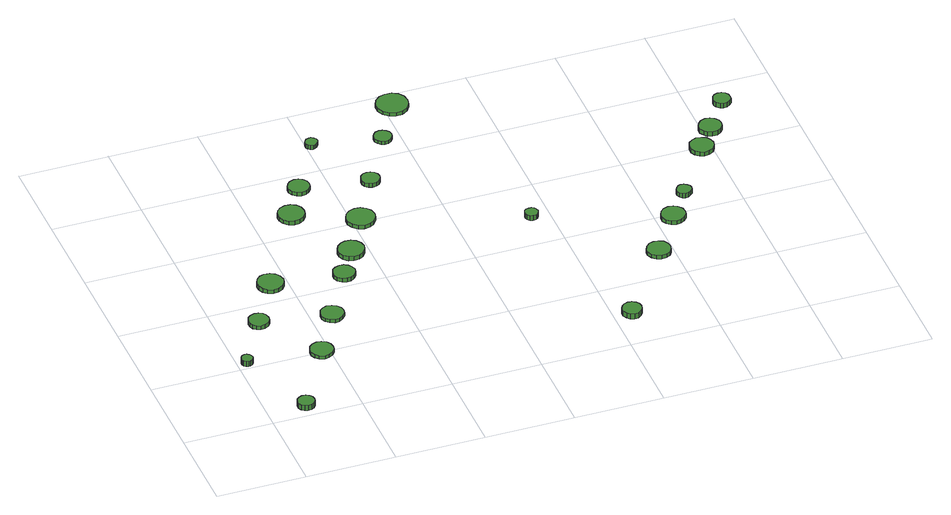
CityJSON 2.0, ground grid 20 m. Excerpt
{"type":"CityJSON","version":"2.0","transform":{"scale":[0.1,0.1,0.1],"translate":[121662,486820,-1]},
"CityObjects":{
"tree1":{"type":"SolitaryVegetationObject","attributes":{"function":"something"},"geometry":[{"type":"MultiSurface","lod":"1","boundaries":[[[0,1,2,3,4,5,6,7,8,9,10,11,12,13,14]],[[15,16,17,18,19,20,21,22,23,24,25,26,27,28,29]],[[0,29,28,1]],[[1,28,27,2]],[[2,27,26,3]],[[3,26,25,4]],[[4,25,24,5]],[[5,24,23,6]],[[6,23,22,7]],[[7,22,21,8]],[[8,21,20,9]],[[9,20,19,10]],[[10,19,18,11]],[[11,18,17,12]],[[12,17,16,13]],[[13,16,15,14]],[[14,15,29,0]]]}]},
"tree2":{"type":"SolitaryVegetationObject","attributes":{"function":"something"},"geometry":[{"type":"MultiSurface","lod":"1","boundaries":[[[30,31,32,33,34,35,36,37,38,39,40,41,42,43,44]],[[45,46,47,48,49,50,51,52,53,54,55,56,57,58,59]],[[30,59,58,31]],[[31,58,57,32]],[[32,57,56,33]],[[33,56,55,34]],[[34,55,54,35]],[[35,54,53,36]],[[36,53,52,37]],[[37,52,51,38]],[[38,51,50,39]],[[39,50,49,40]],[[40,49,48,41]],[[41,48,47,42]],[[42,47,46,43]],[[43,46,45,44]],[[44,45,59,30]]]}]},
"tree3":{"type":"SolitaryVegetationObject","attributes":{"function":"something"},"geometry":[{"type":"MultiSurface","lod":"1","boundaries":[[[60,61,62,63,64,65,66,67,68,69,70,71,72,73,74]],[[75,76,77,78,79,80,81,82,83,84,85,86,87,88,89]],[[60,89,88,61]],[[61,88,87,62]],[[62,87,86,63]],[[63,86,85,64]],[[64,85,84,65]],[[65,84,83,66]],[[66,83,82,67]],[[67,82,81,68]],[[68,81,80,69]],[[69,80,79,70]],[[70,79,78,71]],[[71,78,77,72]],[[72,77,76,73]],[[73,76,75,74]],[[74,75,89,60]]]}]},
"tree4":{"type":"SolitaryVegetationObject","attributes":{"function":"something"},"geometry":[{"type":"MultiSurface","lod":"1","boundaries":[[[90,91,92,93,94,95,96,97,98,99,100,101,102,103,104]],[[105,106,107,108,109,110,111,112,113,114,115,116,117,118,119]],[[90,119,118,91]],[[91,118,117,92]],[[92,117,116,93]],[[93,116,115,94]],[[94,115,114,95]],[[95,114,113,96]],[[96,113,112,97]],[[97,112,111,98]],[[98,111,110,99]],[[99,110,109,100]],[[100,109,108,101]],[[101,108,107,102]],[[102,107,106,103]],[[103,106,105,104]],[[104,105,119,90]]]}]},
"tree5":{"type":"SolitaryVegetationObject","attributes":{"function":"something"},"geometry":[{"type":"MultiSurface","lod":"1","boundaries":[[[120,121,122,123,124,125,126,127,128,129,130,131,132,133,134]],[[135,136,137,138,139,140,141,142,143,144,145,146,147,148,149]],[[120,149,148,121]],[[121,148,147,122]],[[122,147,146,123]],[[123,146,145,124]],[[124,145,144,125]],[[125,144,143,126]],[[126,143,142,127]],[[127,142,141,128]],[[128,141,140,129]],[[129,140,139,130]],[[130,139,138,131]],[[131,138,137,132]],[[132,137,136,133]],[[133,136,135,134]],[[134,135,149,120]]]}]},
"tree6":{"type":"SolitaryVegetationObject","attributes":{"function":"something"},"geometry":[{"type":"MultiSurface","lod":"1","boundaries":[[[150,151,152,153,154,155,156,157,158,159,160,161,162,163,164]],[[165,166,167,168,169,170,171,172,173,174,175,176,177,178,179]],[[150,179,178,151]],[[151,178,177,152]],[[152,177,176,153]],[[153,176,175,154]],[[154,175,174,155]],[[155,174,173,156]],[[156,173,172,157]],[[157,172,171,158]],[[158,171,170,159]],[[159,170,169,160]],[[160,169,168,161]],[[161,168,167,162]],[[162,167,166,163]],[[163,166,165,164]],[[164,165,179,150]]]}]},
"tree7":{"type":"SolitaryVegetationObject","attributes":{"function":"something"},"geometry":[{"type":"MultiSurface","lod":"1","boundaries":[[[180,181,182,183,184,185,186,187,188,189,190,191,192,193,194]],[[195,196,197,198,199,200,201,202,203,204,205,206,207,208,209]],[[180,209,208,181]],[[181,208,207,182]],[[182,207,206,183]],[[183,206,205,184]],[[184,205,204,185]],[[185,204,203,186]],[[186,203,202,187]],[[187,202,201,188]],[[188,201,200,189]],[[189,200,199,190]],[[190,199,198,191]],[[191,198,197,192]],[[192,197,196,193]],[[193,196,195,194]],[[194,195,209,180]]]}]},
"tree8":{"type":"SolitaryVegetationObject","attributes":{"function":"something"},"geometry":[{"type":"MultiSurface","lod":"1","boundaries":[[[210,211,212,213,214,215,216,217,218,219,220,221,222,223,224]],[[225,226,227,228,229,230,231,232,233,234,235,236,237,238,239]],[[210,239,238,211]],[[211,238,237,212]],[[212,237,236,213]],[[213,236,235,214]],[[214,235,234,215]],[[215,234,233,216]],[[216,233,232,217]],[[217,232,231,218]],[[218,231,230,219]],[[219,230,229,220]],[[220,229,228,221]],[[221,228,227,222]],[[222,227,226,223]],[[223,226,225,224]],[[224,225,239,210]]]}]},
"tree9":{"type":"SolitaryVegetationObject","attributes":{"function":"something"},"geometry":[{"type":"MultiSurface","lod":"1","boundaries":[[[240,241,242,243,244,245,246,247,248,249,250,251,252,253,254]],[[255,256,257,258,259,260,261,262,263,264,265,266,267,268,269]],[[240,269,268,241]],[[241,268,267,242]],[[242,267,266,243]],[[243,266,265,244]],[[244,265,264,245]],[[245,264,263,246]],[[246,263,262,247]],[[247,262,261,248]],[[248,261,260,249]],[[249,260,259,250]],[[250,259,258,251]],[[251,258,257,252]],[[252,257,256,253]],[[253,256,255,254]],[[254,255,269,240]]]}]},
"tree10":{"type":"SolitaryVegetationObject","attributes":{"function":"something"},"geometry":[{"type":"MultiSurface","lod":"1","boundaries":[[[270,271,272,273,274,275,276,277,278,279,280,281,282,283,284]],[[285,286,287,288,289,290,291,292,293,294,295,296,297,298,299]],[[270,299,298,271]],[[271,298,297,272]],[[272,297,296,273]],[[273,296,295,274]],[[274,295,294,275]],[[275,294,293,276]],[[276,293,292,277]],[[277,292,291,278]],[[278,291,290,279]],[[279,290,289,280]],[[280,289,288,281]],[[281,288,287,282]],[[282,287,286,283]],[[283,286,285,284]],[[284,285,299,270]]]}]},
"tree11":{"type":"SolitaryVegetationObject","attributes":{"function":"something"},"geometry":[{"type":"MultiSurface","lod":"1","boundaries":[[[300,301,302,303,304,305,306,307,308,309,310,311,312,313,314]],[[315,316,317,318,319,320,321,322,323,324,325,326,327,328,329]],[[300,329,328,301]],[[301,328,327,302]],[[302,327,326,303]],[[303,326,325,304]],[[304,325,324,305]],[[305,324,323,306]],[[306,323,322,307]],[[307,322,321,308]],[[308,321,320,309]],[[309,320,319,310]],[[310,319,318,311]],[[311,318,317,312]],[[312,317,316,313]],[[313,316,315,314]],[[314,315,329,300]]]}]},
"tree12":{"type":"SolitaryVegetationObject","attributes":{"function":"something"},"geometry":[{"type":"MultiSurface","lod":"1","boundaries":[[[330,331,332,333,334,335,336,337,338,339,340,341,342,343,344]],[[345,346,347,348,349,350,351,352,353,354,355,356,357,358,359]],[[330,359,358,331]],[[331,358,357,332]],[[332,357,356,333]],[[333,356,355,334]],[[334,355,354,335]],[[335,354,353,336]],[[336,353,352,337]],[[337,352,351,338]],[[338,351,350,339]],[[339,350,349,340]],[[340,349,348,341]],[[341,348,347,342]],[[342,347,346,343]],[[343,346,345,344]],[[344,345,359,330]]]}]},
"tree13":{"type":"SolitaryVegetationObject","attributes":{"function":"something"},"geometry":[{"type":"MultiSurface","lod":"1","boundaries":[[[360,361,362,363,364,365,366,367,368,369,370,371,372,373,374]],[[375,376,377,378,379,380,381,382,383,384,385,386,387,388,389]],[[360,389,388,361]],[[361,388,387,362]],[[362,387,386,363]],[[363,386,385,364]],[[364,385,384,365]],[[365,384,383,366]],[[366,383,382,367]],[[367,382,381,368]],[[368,381,380,369]],[[369,380,379,370]],[[370,379,378,371]],[[371,378,377,372]],[[372,377,376,373]],[[373,376,375,374]],[[374,375,389,360]]]}]},
"tree14":{"type":"SolitaryVegetationObject","attributes":{"function":"something"},"geometry":[{"type":"MultiSurface","lod":"1","boundaries":[[[390,391,392,393,394,395,396,397,398,399,400,401,402,403,404]],[[405,406,407,408,409,410,411,412,413,414,415,416,417,418,419]],[[390,419,418,391]],[[391,418,417,392]],[[392,417,416,393]],[[393,416,415,394]],[[394,415,414,395]],[[395,414,413,396]],[[396,413,412,397]],[[397,412,411,398]],[[398,411,410,399]],[[399,410,409,400]],[[400,409,408,401]],[[401,408,407,402]],[[402,407,406,403]],[[403,406,405,404]],[[404,405,419,390]]]}]},
"tree15":{"type":"SolitaryVegetationObject","attributes":{"function":"something"},"geometry":[{"type":"MultiSurface","lod":"1","boundaries":[[[420,421,422,423,424,425,426,427,428,429,430,431,432,433,434]],[[435,436,437,438,439,440,441,442,443,444,445,446,447,448,449]],[[420,449,448,421]],[[421,448,447,422]],[[422,447,446,423]],[[423,446,445,424]],[[424,445,444,425]],[[425,444,443,426]],[[426,443,442,427]],[[427,442,441,428]],[[428,441,440,429]],[[429,440,439,430]],[[430,439,438,431]],[[431,438,437,432]],[[432,437,436,433]],[[433,436,435,434]],[[434,435,449,420]]]}]},
"tree16":{"type":"SolitaryVegetationObject","attributes":{"function":"something"},"geometry":[{"type":"MultiSurface","lod":"1","boundaries":[[[450,451,452,453,454,455,456,457,458,459,460,461,462,463,464]],[[465,466,467,468,469,470,471,472,473,474,475,476,477,478,479]],[[450,479,478,451]],[[451,478,477,452]],[[452,477,476,453]],[[453,476,475,454]],[[454,475,474,455]],[[455,474,473,456]],[[456,473,472,457]],[[457,472,471,458]],[[458,471,470,459]],[[459,470,469,460]],[[460,469,468,461]],[[461,468,467,462]],[[462,467,466,463]],[[463,466,465,464]],[[464,465,479,450]]]}]},
"tree17":{"type":"SolitaryVegetationObject","attributes":{"function":"something"},"geometry":[{"type":"MultiSurface","lod":"1","boundaries":[[[480,481,482,483,484,485,486,487,488,489,490,491,492,493,494]],[[495,496,497,498,499,500,501,502,503,504,505,506,507,508,509]],[[480,509,508,481]],[[481,508,507,482]],[[482,507,506,483]],[[483,506,505,484]],[[484,505,504,485]],[[485,504,503,486]],[[486,503,502,487]],[[487,502,501,488]],[[488,501,500,489]],[[489,500,499,490]],[[490,499,498,491]],[[491,498,497,492]],[[492,497,496,493]],[[493,496,495,494]],[[494,495,509,480]]]}]},
"tree18":{"type":"SolitaryVegetationObject","attributes":{"function":"something"},"geometry":[{"type":"MultiSurface","lod":"1","boundaries":[[[510,511,512,513,514,515,516,517,518,519,520,521,522,523,524]],[[525,526,527,528,529,530,531,532,533,534,535,536,537,538,539]],[[510,539,538,511]],[[511,538,537,512]],[[512,537,536,513]],[[513,536,535,514]],[[514,535,534,515]],[[515,534,533,516]],[[516,533,532,517]],[[517,532,531,518]],[[518,531,530,519]],[[519,530,529,520]],[[520,529,528,521]],[[521,528,527,522]],[[522,527,526,523]],[[523,526,525,524]],[[524,525,539,510]]]}]},
"tree19":{"type":"SolitaryVegetationObject","attributes":{"function":"something"},"geometry":[{"type":"MultiSurface","lod":"1","boundaries":[[[540,541,542,543,544,545,546,547,548,549,550,551,552,553,554]],[[555,556,557,558,559,560,561,562,563,564,565,566,567,568,569]],[[540,569,568,541]],[[541,568,567,542]],[[542,567,566,543]],[[543,566,565,544]],[[544,565,564,545]],[[545,564,563,546]],[[546,563,562,547]],[[547,562,561,548]],[[548,561,560,549]],[[549,560,559,550]],[[550,559,558,551]],[[551,558,557,552]],[[552,557,556,553]],[[553,556,555,554]],[[554,555,569,540]]]}]},
"tree20":{"type":"SolitaryVegetationObject","attributes":{"function":"something"},"geometry":[{"type":"MultiSurface","lod":"1","boundaries":[[[570,571,572,573,574,575,576,577,578,579,580,581,582,583,584]],[[585,586,587,588,589,590,591,592,593,594,595,596,597,598,599]],[[570,599,598,571]],[[571,598,597,572]],[[572,597,596,573]],[[573,596,595,574]],[[574,595,594,575]],[[575,594,593,576]],[[576,593,592,577]],[[577,592,591,578]],[[578,591,590,579]],[[579,590,589,580]],[[580,589,588,581]],[[581,588,587,582]],[[582,587,586,583]],[[583,586,585,584]],[[584,585,599,570]]]}]},
"tree21":{"type":"SolitaryVegetationObject","attributes":{"function":"something"},"geometry":[{"type":"MultiSurface","lod":"1","boundaries":[[[600,601,602,603,604,605,606,607,608,609,610,611,612,613,614]],[[615,616,617,618,619,620,621,622,623,624,625,626,627,628,629]],[[600,629,628,601]],[[601,628,627,602]],[[602,627,626,603]],[[603,626,625,604]],[[604,625,624,605]],[[605,624,623,606]],[[606,623,622,607]],[[607,622,621,608]],[[608,621,620,609]],[[609,620,619,610]],[[610,619,618,611]],[[611,618,617,612]],[[612,617,616,613]],[[613,616,615,614]],[[614,615,629,600]]]}]},
"tree22":{"type":"SolitaryVegetationObject","attributes":{"function":"something"},"geometry":[{"type":"MultiSurface","lod":"1","boundaries":[[[630,631,632,633,634,635,636,637,638,639,640,641,642,643,644]],[[645,646,647,648,649,650,651,652,653,654,655,656,657,658,659]],[[630,659,658,631]],[[631,658,657,632]],[[632,657,656,633]],[[633,656,655,634]],[[634,655,654,635]],[[635,654,653,636]],[[636,653,652,637]],[[637,652,651,638]],[[638,651,650,639]],[[639,650,649,640]],[[640,649,648,641]],[[641,648,647,642]],[[642,647,646,643]],[[643,646,645,644]],[[644,645,659,630]]]}]},
"tree23":{"type":"SolitaryVegetationObject","attributes":{"function":"something"},"geometry":[{"type":"MultiSurface","lod":"1","boundaries":[[[660,661,662,663,664,665,666,667,668,669,670,671,672,673,674]],[[675,676,677,678,679,680,681,682,683,684,685,686,687,688,689]],[[660,689,688,661]],[[661,688,687,662]],[[662,687,686,663]],[[663,686,685,664]],[[664,685,684,665]],[[665,684,683,666]],[[666,683,682,667]],[[667,682,681,668]],[[668,681,680,669]],[[669,680,679,670]],[[670,679,678,671]],[[671,678,677,672]],[[672,677,676,673]],[[673,676,675,674]],[[674,675,689,660]]]}]}
},
"vertices":[
[35,218,20],[34,223,20],[31,227,20],[26,230,20],[21,231,20],[16,229,20],[12,225,20],[10,220,20],[10,215,20],[12,210,20],[16,206,20],[21,205,20],[26,205,20],[31,208,20],[34,212,20],[34,212,7],[31,208,7],[26,205,7],[21,205,7],[16,206,7],[12,210,7],[10,215,7],[10,220,7],[12,225,7],[16,229,7],[21,231,7],[26,230,7],[31,227,7],[34,223,7],[35,218,7],
[103,28,25],[102,36,25],[97,42,25],[90,46,25],[82,47,25],[75,44,25],[69,39,25],[66,32,25],[66,24,25],[69,17,25],[75,12,25],[82,9,25],[90,10,25],[97,14,25],[102,21,25],[102,21,12],[97,14,12],[90,10,12],[82,9,12],[75,12,12],[69,17,12],[66,24,12],[66,32,12],[69,39,12],[75,44,12],[82,47,12],[90,46,12],[97,42,12],[102,36,12],[103,28,12],
[116,340,17],[114,349,17],[109,357,17],[100,361,17],[91,362,17],[82,359,17],[75,353,17],[71,344,17],[71,335,17],[75,326,17],[82,320,17],[91,317,17],[100,318,17],[109,323,17],[114,330,17],[114,330,7],[109,323,7],[100,318,7],[91,317,7],[82,320,7],[75,326,7],[71,335,7],[71,344,7],[75,353,7],[82,359,7],[91,362,7],[100,361,7],[109,357,7],[114,349,7],[116,340,7],
[208,199,16],[206,209,16],[200,218,16],[190,223,16],[180,225,16],[169,221,16],[161,214,16],[157,204,16],[157,193,16],[161,184,16],[169,177,16],[180,173,16],[190,174,16],[200,180,16],[206,188,16],[206,188,8],[200,180,8],[190,174,8],[180,173,8],[169,177,8],[161,184,8],[157,193,8],[157,204,8],[161,214,8],[169,221,8],[180,225,8],[190,223,8],[200,218,8],[206,209,8],[208,199,8],
[192,457,16],[189,469,16],[182,479,16],[171,485,16],[159,486,16],[148,483,16],[139,474,16],[134,463,16],[134,451,16],[139,440,16],[148,432,16],[159,428,16],[171,429,16],[182,435,16],[189,445,16],[189,445,6],[182,435,6],[171,429,6],[159,428,6],[148,432,6],[139,440,6],[134,451,6],[134,463,6],[139,474,6],[148,483,6],[159,486,6],[171,485,6],[182,479,6],[189,469,6],[192,457,6],
[273,312,15],[271,322,15],[264,331,15],[255,336,15],[244,338,15],[234,334,15],[226,327,15],[222,317,15],[222,307,15],[226,297,15],[234,290,15],[244,286,15],[255,287,15],[264,293,15],[271,301,15],[271,301,7],[264,293,7],[255,287,7],[244,286,7],[234,290,7],[226,297,7],[222,307,7],[222,317,7],[226,327,7],[234,334,7],[244,338,7],[255,336,7],[264,331,7],[271,322,7],[273,312,7],
[345,437,16],[342,447,16],[336,455,16],[328,460,16],[318,461,16],[308,458,16],[300,452,16],[296,442,16],[296,432,16],[300,423,16],[308,416,16],[318,413,16],[328,414,16],[336,419,16],[342,427,16],[342,427,6],[336,419,6],[328,414,6],[318,413,6],[308,416,6],[300,423,6],[296,432,6],[296,442,6],[300,452,6],[308,458,6],[318,461,6],[328,460,6],[336,455,6],[342,447,6],[345,437,6],
[316,669,16],[314,681,16],[307,691,16],[296,697,16],[284,698,16],[272,694,16],[263,686,16],[258,675,16],[258,663,16],[263,652,16],[272,643,16],[284,640,16],[296,641,16],[307,647,16],[314,657,16],[314,657,6],[307,647,6],[296,641,6],[284,640,6],[272,643,6],[263,652,6],[258,663,6],[258,675,6],[263,686,6],[272,694,6],[284,698,6],[296,697,6],[307,691,6],[314,681,6],[316,669,6],
[391,507,17],[388,519,17],[381,529,17],[371,535,17],[358,536,17],[347,532,17],[338,524,17],[333,513,17],[333,501,17],[338,490,17],[347,482,17],[358,478,17],[371,479,17],[381,485,17],[388,495,17],[388,495,6],[381,485,6],[371,479,6],[358,478,6],[347,482,6],[338,490,6],[333,501,6],[333,513,6],[338,524,6],[347,532,6],[358,536,6],[371,535,6],[381,529,6],[388,519,6],[391,507,6],
[359,753,16],[357,763,16],[351,771,16],[343,776,16],[333,777,16],[323,774,16],[316,767,16],[311,758,16],[311,748,16],[316,739,16],[323,732,16],[333,729,16],[343,730,16],[351,735,16],[357,743,16],[357,743,7],[351,735,7],[343,730,7],[333,729,7],[323,732,7],[316,739,7],[311,748,7],[311,758,7],[316,767,7],[323,774,7],[333,777,7],[343,776,7],[351,771,7],[357,763,7],[359,753,7],
[452,608,15],[449,621,15],[441,631,15],[430,638,15],[417,639,15],[404,635,15],[394,626,15],[389,614,15],[389,601,15],[394,589,15],[404,580,15],[417,576,15],[430,578,15],[441,584,15],[449,595,15],[449,595,6],[441,584,6],[430,578,6],[417,576,6],[404,580,6],[394,589,6],[389,601,6],[389,614,6],[394,626,6],[404,635,6],[417,639,6],[430,638,6],[441,631,6],[449,621,6],[452,608,6],
[427,888,17],[426,894,17],[422,899,17],[417,902,17],[412,902,17],[406,900,17],[402,896,17],[399,891,17],[399,885,17],[402,880,17],[406,876,17],[412,874,17],[417,875,17],[422,878,17],[426,883,17],[426,883,7],[422,878,7],[417,875,7],[412,874,7],[406,876,7],[402,880,7],[399,885,7],[399,891,7],[402,896,7],[406,900,7],[412,902,7],[417,902,7],[422,899,7],[426,894,7],[427,888,7],
[507,728,16],[505,736,16],[500,743,16],[493,747,16],[484,748,16],[476,746,16],[469,740,16],[466,732,16],[466,723,16],[469,715,16],[476,710,16],[484,707,16],[493,708,16],[500,712,16],[505,719,16],[505,719,6],[500,712,6],[493,708,6],[484,707,6],[476,710,6],[469,715,6],[466,723,6],[466,732,6],[469,740,6],[476,746,6],[484,748,6],[493,747,6],[500,743,6],[505,736,6],[507,728,6],
[582,858,15],[580,867,15],[575,873,15],[568,877,15],[560,878,15],[552,876,15],[546,870,15],[542,863,15],[542,854,15],[546,847,15],[552,841,15],[560,838,15],[568,839,15],[575,843,15],[580,850,15],[580,850,7],[575,843,7],[568,839,7],[560,838,7],[552,841,7],[546,847,7],[542,854,7],[542,863,7],[546,870,7],[552,876,7],[560,878,7],[568,877,7],[575,873,7],[580,867,7],[582,858,7],
[862,102,21],[860,111,21],[855,118,21],[847,123,21],[838,124,21],[829,121,21],[823,115,21],[819,107,21],[819,98,21],[823,89,21],[829,83,21],[838,80,21],[847,81,21],[855,86,21],[860,93,21],[860,93,8],[855,86,8],[847,81,8],[838,80,8],[829,83,8],[823,89,8],[819,98,8],[819,107,8],[823,115,8],[829,121,8],[838,124,8],[847,123,8],[855,118,8],[860,111,8],[862,102,8],
[774,492,21],[772,498,21],[769,503,21],[764,506,21],[758,506,21],[752,505,21],[747,501,21],[745,495,21],[745,489,21],[747,484,21],[752,479,21],[758,478,21],[764,478,21],[769,481,21],[772,486,21],[772,486,9],[769,481,9],[764,478,9],[758,478,9],[752,479,9],[747,484,9],[745,489,9],[745,495,9],[747,501,9],[752,505,9],[758,506,9],[764,506,9],[769,503,9],[772,498,9],[774,492,9],
[655,959,15],[652,974,15],[644,986,15],[631,993,15],[616,994,15],[602,990,15],[591,980,15],[585,967,15],[585,952,15],[591,938,15],[602,929,15],[616,924,15],[631,925,15],[644,933,15],[652,945,15],[652,945,7],[644,933,7],[631,925,7],[616,924,7],[602,929,7],[591,938,7],[585,952,7],[585,967,7],[591,980,7],[602,990,7],[616,994,7],[631,993,7],[644,986,7],[652,974,7],[655,959,7],
[994,287,15],[992,298,15],[986,307,15],[976,312,15],[965,313,15],[955,310,15],[947,302,15],[942,292,15],[942,282,15],[947,272,15],[955,264,15],[965,261,15],[976,262,15],[986,267,15],[992,276,15],[992,276,6],[986,267,6],[976,262,6],[965,261,6],[955,264,6],[947,272,6],[942,282,6],[942,292,6],[947,302,6],[955,310,6],[965,313,6],[976,312,6],[986,307,6],[992,298,6],[994,287,6],
[1065,390,16],[1063,401,16],[1056,410,16],[1047,415,16],[1036,417,16],[1025,413,16],[1017,406,16],[1012,396,16],[1012,384,16],[1017,374,16],[1025,367,16],[1036,363,16],[1047,365,16],[1056,370,16],[1063,379,16],[1063,379,6],[1056,370,6],[1047,365,6],[1036,363,6],[1025,367,6],[1017,374,6],[1012,384,6],[1012,396,6],[1017,406,6],[1025,413,6],[1036,417,6],[1047,415,6],[1056,410,6],[1063,401,6],[1065,390,6],
[1106,462,17],[1105,469,17],[1100,474,17],[1094,478,17],[1087,479,17],[1081,477,17],[1076,472,17],[1073,465,17],[1073,459,17],[1076,452,17],[1081,447,17],[1087,445,17],[1094,446,17],[1100,450,17],[1105,455,17],[1105,455,6],[1100,450,6],[1094,446,6],[1087,445,6],[1081,447,6],[1076,452,6],[1073,459,6],[1073,465,6],[1076,472,6],[1081,477,6],[1087,479,6],[1094,478,6],[1100,474,6],[1105,469,6],[1106,462,6],
[1205,596,16],[1202,607,16],[1196,616,16],[1186,621,16],[1175,623,16],[1165,619,16],[1156,612,16],[1152,602,16],[1152,590,16],[1156,580,16],[1165,573,16],[1175,569,16],[1186,571,16],[1196,576,16],[1202,585,16],[1202,585,6],[1196,576,6],[1186,571,6],[1175,569,6],[1165,573,6],[1156,580,6],[1152,590,6],[1152,602,6],[1156,612,6],[1165,619,6],[1175,623,6],[1186,621,6],[1196,616,6],[1202,607,6],[1205,596,6],
[1243,654,17],[1241,664,17],[1235,672,17],[1226,678,17],[1215,679,17],[1205,675,17],[1198,668,17],[1193,659,17],[1193,648,17],[1198,639,17],[1205,632,17],[1215,629,17],[1226,630,17],[1235,635,17],[1241,643,17],[1241,643,6],[1235,635,6],[1226,630,6],[1215,629,6],[1205,632,6],[1198,639,6],[1193,648,6],[1193,659,6],[1198,668,6],[1205,675,6],[1215,679,6],[1226,678,6],[1235,672,6],[1241,664,6],[1243,654,6],
[1292,733,18],[1291,741,18],[1286,748,18],[1279,752,18],[1271,753,18],[1263,750,18],[1257,745,18],[1254,737,18],[1254,729,18],[1257,722,18],[1263,716,18],[1271,714,18],[1279,715,18],[1286,719,18],[1291,725,18],[1291,725,6],[1286,719,6],[1279,715,6],[1271,714,6],[1263,716,6],[1257,722,6],[1254,729,6],[1254,737,6],[1257,745,6],[1263,750,6],[1271,753,6],[1279,752,6],[1286,748,6],[1291,741,6],[1292,733,6]
]}
